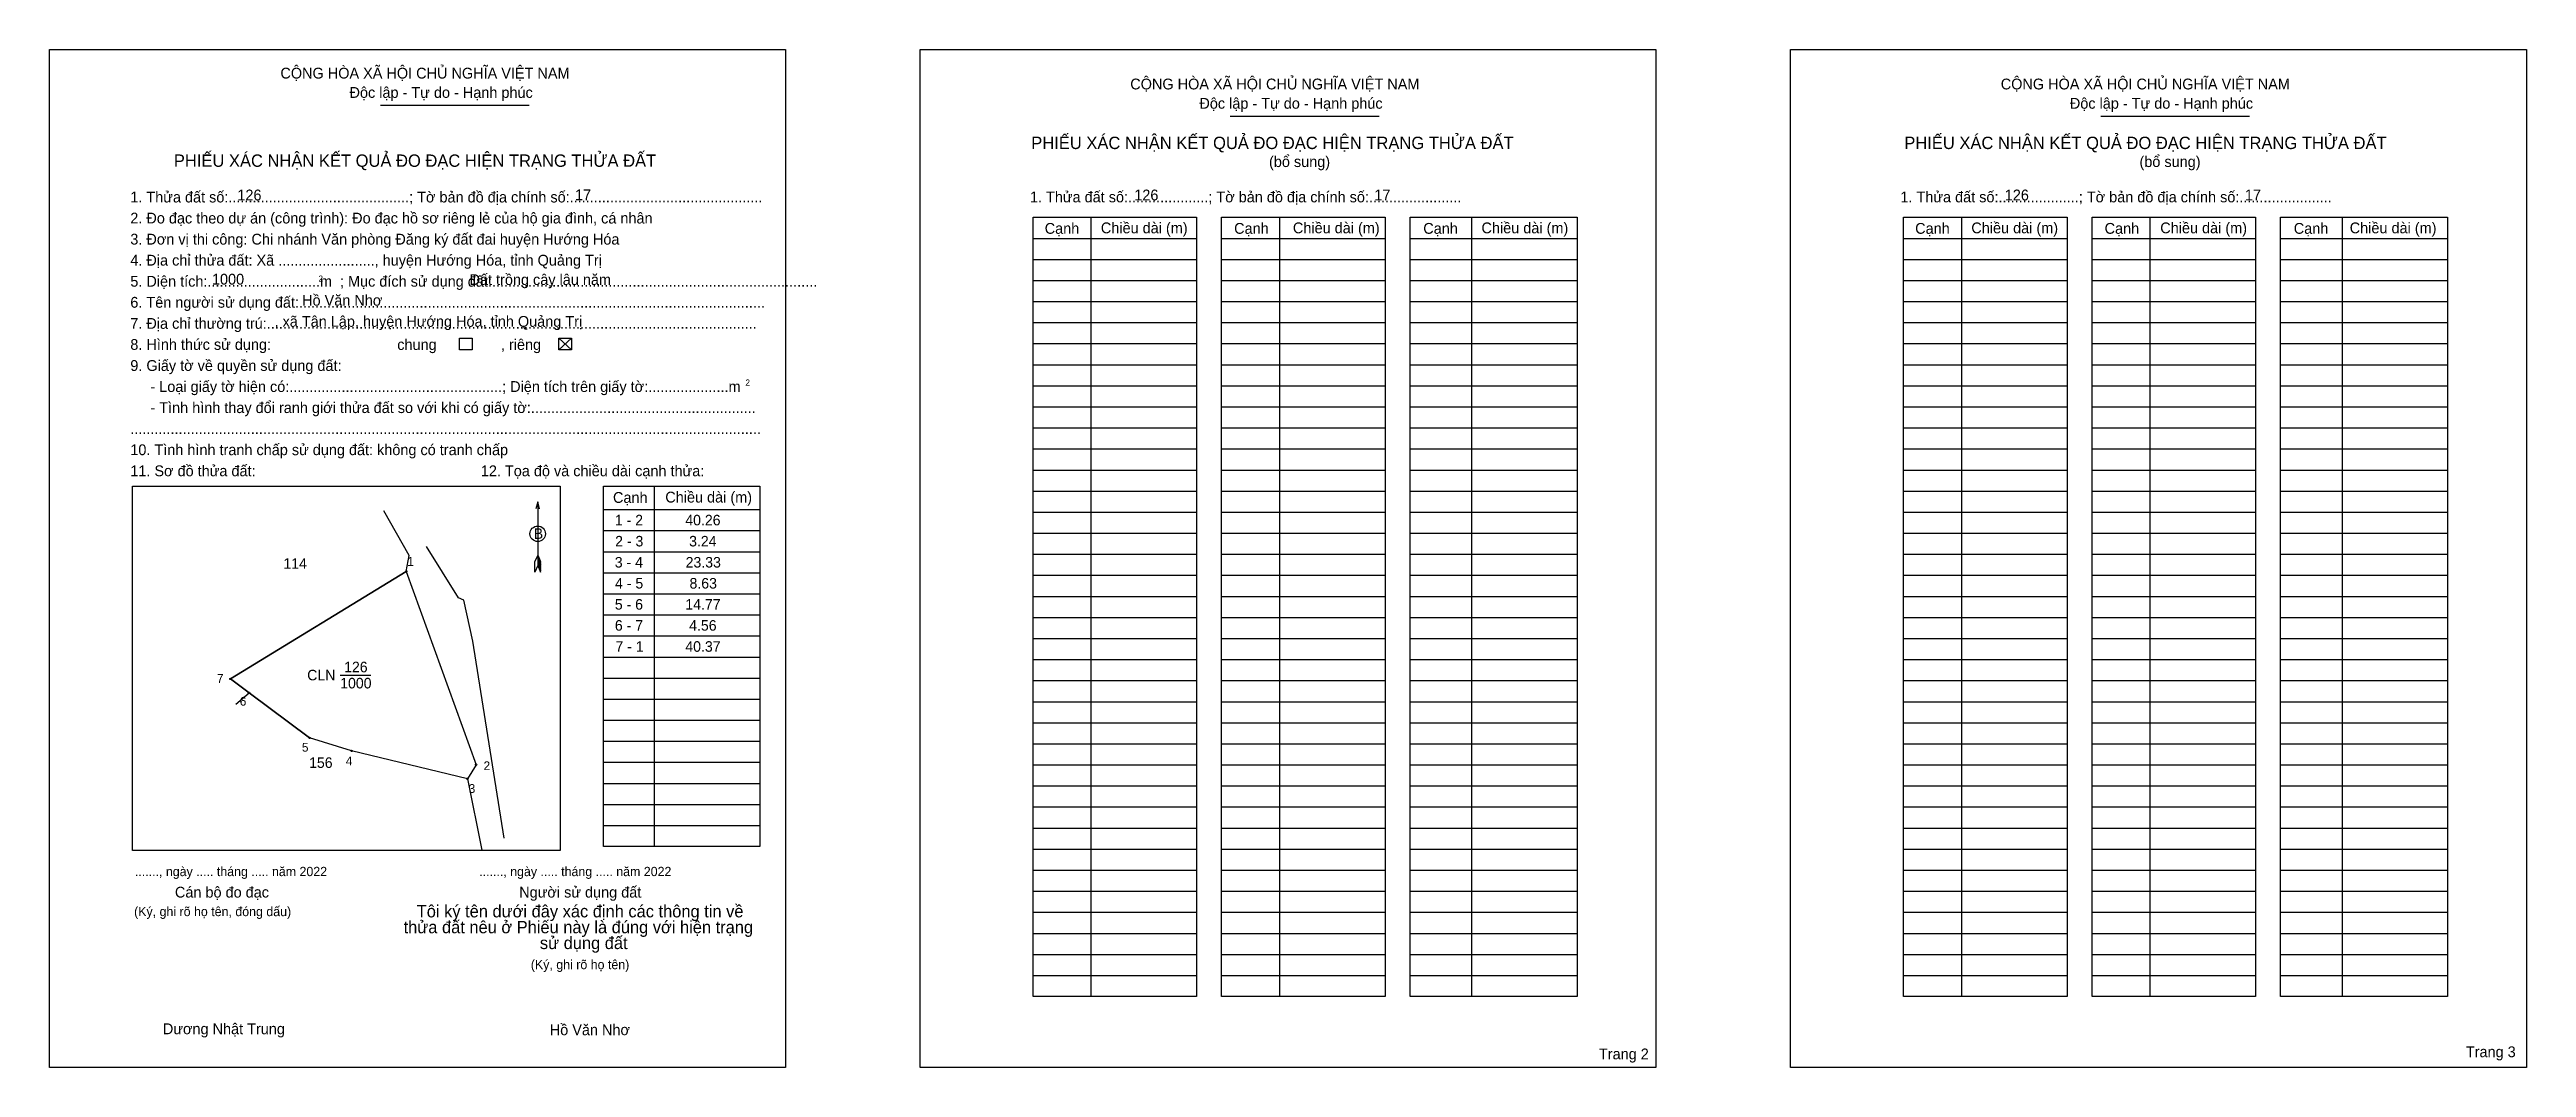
# Model space of a CAD drawing. Extents: x 545147 to 545632, y 1836791 to 1836990.
import ezdxf

# ---------------------------------------------------------------- set-up
doc = ezdxf.new("R2010")
doc.units = 0
for name, color, linetype in [('Level 1', 7, 'Continuous'), ('Level 10', 7, 'Continuous'), ('Level 11', 7, 'Continuous'), ('Level 13', 7, 'Continuous'), ('Level 2', 7, 'Continuous'), ('Level 25', 7, 'Continuous'), ('Level 48', 7, 'Continuous'), ('Level 50', 7, 'Continuous'), ('Level 52', 7, 'Continuous'), ('Level 55', 7, 'Continuous'), ('Level 6', 7, 'Continuous'), ('Level 9', 7, 'Continuous')]:
    doc.layers.add(name, color=color, linetype=linetype)

msp = doc.modelspace()

# ---------------------------------------------------------------- linework, layer by layer
at = {"layer": 'Level 1'}
for p, q in [((545146.88, 1836990.15), (545146.88, 1836990.15)), ((545317.39, 1836990.15), (545317.39, 1836990.15)), ((545211.7, 1836979.24), (545240.85, 1836979.24)), ((545378.16, 1836977.11), (545407.31, 1836977.11)), ((545548.67, 1836977.11), (545577.82, 1836977.11)), ((545350.86, 1836957.29), (545350.86, 1836804.65)), ((545387.8, 1836957.29), (545387.8, 1836804.65)), ((545425.42, 1836957.29), (545425.42, 1836804.65)), ((545521.37, 1836957.29), (545521.37, 1836804.65)), ((545558.31, 1836957.29), (545558.31, 1836804.65)), ((545595.93, 1836957.29), (545595.93, 1836804.65)), ((545339.52, 1836953.16), (545371.56, 1836953.16)), ((545376.45, 1836953.16), (545408.49, 1836953.16)), ((545413.39, 1836953.16), (545446.11, 1836953.16)), ((545510.03, 1836953.16), (545542.07, 1836953.16)), ((545546.96, 1836953.16), (545579, 1836953.16)), ((545583.9, 1836953.16), (545616.62, 1836953.16)), ((545339.52, 1836949.04), (545371.56, 1836949.04)), ((545339.52, 1836944.91), (545371.56, 1836944.91)), ((545376.45, 1836949.04), (545408.49, 1836949.04)), ((545376.45, 1836944.91), (545408.49, 1836944.91)), ((545413.39, 1836949.04), (545446.11, 1836949.04)), ((545413.39, 1836944.91), (545446.11, 1836944.91)), ((545510.03, 1836949.04), (545542.07, 1836949.04)), ((545510.03, 1836944.91), (545542.07, 1836944.91)), ((545546.96, 1836949.04), (545579, 1836949.04)), ((545546.96, 1836944.91), (545579, 1836944.91)), ((545583.9, 1836949.04), (545616.62, 1836949.04)), ((545583.9, 1836944.91), (545616.62, 1836944.91)), ((545339.52, 1836940.79), (545371.56, 1836940.79)), ((545376.45, 1836940.79), (545408.49, 1836940.79)), ((545413.39, 1836940.79), (545446.11, 1836940.79)), ((545510.03, 1836940.79), (545542.07, 1836940.79)), ((545546.96, 1836940.79), (545579, 1836940.79)), ((545583.9, 1836940.79), (545616.62, 1836940.79)), ((545339.52, 1836936.66), (545371.56, 1836936.66)), ((545376.45, 1836936.66), (545408.49, 1836936.66)), ((545413.39, 1836936.66), (545446.11, 1836936.66)), ((545510.03, 1836936.66), (545542.07, 1836936.66)), ((545546.96, 1836936.66), (545579, 1836936.66)), ((545583.9, 1836936.66), (545616.62, 1836936.66)), ((545246.64, 1836933.61), (545249.11, 1836931.3)), ((545246.64, 1836931.3), (545249.11, 1836933.61)), ((545339.52, 1836932.54), (545371.56, 1836932.54)), ((545376.45, 1836932.54), (545408.49, 1836932.54)), ((545413.39, 1836932.54), (545446.11, 1836932.54)), ((545510.03, 1836932.54), (545542.07, 1836932.54)), ((545546.96, 1836932.54), (545579, 1836932.54)), ((545583.9, 1836932.54), (545616.62, 1836932.54)), ((545339.52, 1836928.41), (545371.56, 1836928.41)), ((545376.45, 1836928.41), (545408.49, 1836928.41)), ((545413.39, 1836928.41), (545446.11, 1836928.41)), ((545510.03, 1836928.41), (545542.07, 1836928.41)), ((545546.96, 1836928.41), (545579, 1836928.41)), ((545583.9, 1836928.41), (545616.62, 1836928.41)), ((545339.52, 1836924.28), (545371.56, 1836924.28)), ((545376.45, 1836924.28), (545408.49, 1836924.28)), ((545413.39, 1836924.28), (545446.11, 1836924.28)), ((545510.03, 1836924.28), (545542.07, 1836924.28)), ((545546.96, 1836924.28), (545579, 1836924.28)), ((545583.9, 1836924.28), (545616.62, 1836924.28)), ((545339.52, 1836920.16), (545371.56, 1836920.16)), ((545339.52, 1836916.03), (545371.56, 1836916.03)), ((545376.45, 1836920.16), (545408.49, 1836920.16)), ((545376.45, 1836916.03), (545408.49, 1836916.03)), ((545413.39, 1836920.16), (545446.11, 1836920.16)), ((545413.39, 1836916.03), (545446.11, 1836916.03)), ((545510.03, 1836920.16), (545542.07, 1836920.16)), ((545510.03, 1836916.03), (545542.07, 1836916.03)), ((545546.96, 1836920.16), (545579, 1836920.16)), ((545546.96, 1836916.03), (545579, 1836916.03)), ((545583.9, 1836920.16), (545616.62, 1836920.16)), ((545583.9, 1836916.03), (545616.62, 1836916.03)), ((545339.52, 1836911.91), (545371.56, 1836911.91)), ((545376.45, 1836911.91), (545408.49, 1836911.91)), ((545413.39, 1836911.91), (545446.11, 1836911.91)), ((545510.03, 1836911.91), (545542.07, 1836911.91)), ((545546.96, 1836911.91), (545579, 1836911.91)), ((545583.9, 1836911.91), (545616.62, 1836911.91)), ((545339.52, 1836907.78), (545371.56, 1836907.78)), ((545376.45, 1836907.78), (545408.49, 1836907.78)), ((545413.39, 1836907.78), (545446.11, 1836907.78)), ((545510.03, 1836907.78), (545542.07, 1836907.78)), ((545546.96, 1836907.78), (545579, 1836907.78)), ((545583.9, 1836907.78), (545616.62, 1836907.78)), ((545163.11, 1836904.63), (545163.11, 1836904.63)), ((545242.5, 1836901.54), (545242.5, 1836889.06)), ((545265.29, 1836904.65), (545265.29, 1836834.03)), ((545339.52, 1836903.66), (545371.56, 1836903.66)), ((545376.45, 1836903.66), (545408.49, 1836903.66)), ((545413.39, 1836903.66), (545446.11, 1836903.66)), ((545510.03, 1836903.66), (545542.07, 1836903.66)), ((545546.96, 1836903.66), (545579, 1836903.66)), ((545583.9, 1836903.66), (545616.62, 1836903.66)), ((545255.39, 1836900.04), (545285.99, 1836900.04)), ((545339.52, 1836899.53), (545371.56, 1836899.53)), ((545376.45, 1836899.53), (545408.49, 1836899.53)), ((545413.39, 1836899.53), (545446.11, 1836899.53)), ((545510.03, 1836899.53), (545542.07, 1836899.53)), ((545546.96, 1836899.53), (545579, 1836899.53)), ((545583.9, 1836899.53), (545616.62, 1836899.53)), ((545255.39, 1836895.91), (545285.99, 1836895.91)), ((545255.39, 1836891.79), (545285.99, 1836891.79)), ((545339.52, 1836895.41), (545371.56, 1836895.41)), ((545339.52, 1836891.28), (545371.56, 1836891.28)), ((545376.45, 1836895.41), (545408.49, 1836895.41)), ((545376.45, 1836891.28), (545408.49, 1836891.28)), ((545413.39, 1836895.41), (545446.11, 1836895.41)), ((545413.39, 1836891.28), (545446.11, 1836891.28)), ((545510.03, 1836895.41), (545542.07, 1836895.41)), ((545510.03, 1836891.28), (545542.07, 1836891.28)), ((545546.96, 1836895.41), (545579, 1836895.41)), ((545546.96, 1836891.28), (545579, 1836891.28)), ((545583.9, 1836895.41), (545616.62, 1836895.41)), ((545583.9, 1836891.28), (545616.62, 1836891.28)), ((545241.95, 1836887.79), (545241.97, 1836889.85)), ((545242.5, 1836889.06), (545241.95, 1836887.79)), ((545242.5, 1836891.12), (545241.97, 1836889.85)), ((545242.5, 1836891.12), (545243.03, 1836889.85)), ((545242.5, 1836890.95), (545243.03, 1836889.67)), ((545242.5, 1836890.77), (545243.03, 1836889.49)), ((545242.5, 1836890.59), (545243.03, 1836889.3)), ((545242.5, 1836890.4), (545243.03, 1836889.12)), ((545242.5, 1836890.22), (545243.03, 1836888.93)), ((545242.5, 1836890.05), (545243.03, 1836888.75)), ((545242.5, 1836889.87), (545243.04, 1836888.56)), ((545242.5, 1836889.69), (545243.04, 1836888.37)), ((545242.5, 1836889.51), (545243.04, 1836888.19)), ((545242.5, 1836889.33), (545243.05, 1836888.01)), ((545242.5, 1836889.06), (545243.05, 1836887.79)), ((545243.05, 1836887.79), (545243.03, 1836889.85)), ((545255.39, 1836887.66), (545285.99, 1836887.66)), ((545339.52, 1836887.16), (545371.56, 1836887.16)), ((545376.45, 1836887.16), (545408.49, 1836887.16)), ((545413.39, 1836887.16), (545446.11, 1836887.16)), ((545510.03, 1836887.16), (545542.07, 1836887.16)), ((545546.96, 1836887.16), (545579, 1836887.16)), ((545583.9, 1836887.16), (545616.62, 1836887.16)), ((545255.39, 1836883.54), (545285.99, 1836883.54)), ((545339.52, 1836883.03), (545371.56, 1836883.03)), ((545376.45, 1836883.03), (545408.49, 1836883.03)), ((545413.39, 1836883.03), (545446.11, 1836883.03)), ((545510.03, 1836883.03), (545542.07, 1836883.03)), ((545546.96, 1836883.03), (545579, 1836883.03)), ((545583.9, 1836883.03), (545616.62, 1836883.03)), ((545255.39, 1836879.41), (545285.99, 1836879.41)), ((545339.52, 1836878.91), (545371.56, 1836878.91)), ((545376.45, 1836878.91), (545408.49, 1836878.91)), ((545413.39, 1836878.91), (545446.11, 1836878.91)), ((545510.03, 1836878.91), (545542.07, 1836878.91)), ((545546.96, 1836878.91), (545579, 1836878.91)), ((545583.9, 1836878.91), (545616.62, 1836878.91)), ((545255.39, 1836875.29), (545285.99, 1836875.29)), ((545339.52, 1836874.78), (545371.56, 1836874.78)), ((545376.45, 1836874.78), (545408.49, 1836874.78)), ((545413.39, 1836874.78), (545446.11, 1836874.78)), ((545510.03, 1836874.78), (545542.07, 1836874.78)), ((545546.96, 1836874.78), (545579, 1836874.78)), ((545583.9, 1836874.78), (545616.62, 1836874.78)), ((545255.39, 1836871.16), (545285.99, 1836871.16)), ((545255.39, 1836867.04), (545285.99, 1836867.04)), ((545339.52, 1836870.65), (545371.56, 1836870.65)), ((545376.45, 1836870.65), (545408.49, 1836870.65)), ((545413.39, 1836870.65), (545446.11, 1836870.65)), ((545510.03, 1836870.65), (545542.07, 1836870.65)), ((545546.96, 1836870.65), (545579, 1836870.65)), ((545583.9, 1836870.65), (545616.62, 1836870.65)), ((545255.39, 1836862.91), (545285.99, 1836862.91)), ((545339.52, 1836866.53), (545371.56, 1836866.53)), ((545339.52, 1836862.4), (545371.56, 1836862.4)), ((545376.45, 1836866.53), (545408.49, 1836866.53)), ((545376.45, 1836862.4), (545408.49, 1836862.4)), ((545413.39, 1836866.53), (545446.11, 1836866.53)), ((545413.39, 1836862.4), (545446.11, 1836862.4)), ((545510.03, 1836866.53), (545542.07, 1836866.53)), ((545510.03, 1836862.4), (545542.07, 1836862.4)), ((545546.96, 1836866.53), (545579, 1836866.53)), ((545546.96, 1836862.4), (545579, 1836862.4)), ((545583.9, 1836866.53), (545616.62, 1836866.53)), ((545583.9, 1836862.4), (545616.62, 1836862.4)), ((545255.39, 1836858.79), (545285.99, 1836858.79)), ((545339.52, 1836858.28), (545371.56, 1836858.28)), ((545376.45, 1836858.28), (545408.49, 1836858.28)), ((545413.39, 1836858.28), (545446.11, 1836858.28)), ((545510.03, 1836858.28), (545542.07, 1836858.28)), ((545546.96, 1836858.28), (545579, 1836858.28)), ((545583.9, 1836858.28), (545616.62, 1836858.28)), ((545255.39, 1836854.66), (545285.99, 1836854.66)), ((545339.52, 1836854.15), (545371.56, 1836854.15)), ((545376.45, 1836854.15), (545408.49, 1836854.15)), ((545413.39, 1836854.15), (545446.11, 1836854.15)), ((545510.03, 1836854.15), (545542.07, 1836854.15)), ((545546.96, 1836854.15), (545579, 1836854.15)), ((545583.9, 1836854.15), (545616.62, 1836854.15)), ((545255.39, 1836850.53), (545285.99, 1836850.53)), ((545339.52, 1836850.03), (545371.56, 1836850.03)), ((545376.45, 1836850.03), (545408.49, 1836850.03)), ((545413.39, 1836850.03), (545446.11, 1836850.03)), ((545510.03, 1836850.03), (545542.07, 1836850.03)), ((545546.96, 1836850.03), (545579, 1836850.03)), ((545583.9, 1836850.03), (545616.62, 1836850.03)), ((545255.39, 1836846.41), (545285.99, 1836846.41)), ((545339.52, 1836845.9), (545371.56, 1836845.9)), ((545376.45, 1836845.9), (545408.49, 1836845.9)), ((545413.39, 1836845.9), (545446.11, 1836845.9)), ((545510.03, 1836845.9), (545542.07, 1836845.9)), ((545546.96, 1836845.9), (545579, 1836845.9)), ((545583.9, 1836845.9), (545616.62, 1836845.9)), ((545255.39, 1836842.28), (545285.99, 1836842.28)), ((545255.39, 1836838.16), (545285.99, 1836838.16)), ((545339.52, 1836841.78), (545371.56, 1836841.78)), ((545376.45, 1836841.78), (545408.49, 1836841.78)), ((545413.39, 1836841.78), (545446.11, 1836841.78)), ((545510.03, 1836841.78), (545542.07, 1836841.78)), ((545546.96, 1836841.78), (545579, 1836841.78)), ((545583.9, 1836841.78), (545616.62, 1836841.78)), ((545246.91, 1836833.24), (545246.91, 1836833.24)), ((545339.52, 1836837.65), (545371.56, 1836837.65)), ((545339.52, 1836833.53), (545371.56, 1836833.53)), ((545376.45, 1836837.65), (545408.49, 1836837.65)), ((545376.45, 1836833.53), (545408.49, 1836833.53)), ((545413.39, 1836837.65), (545446.11, 1836837.65)), ((545413.39, 1836833.53), (545446.11, 1836833.53)), ((545510.03, 1836837.65), (545542.07, 1836837.65)), ((545510.03, 1836833.53), (545542.07, 1836833.53)), ((545546.96, 1836837.65), (545579, 1836837.65)), ((545546.96, 1836833.53), (545579, 1836833.53)), ((545583.9, 1836837.65), (545616.62, 1836837.65)), ((545583.9, 1836833.53), (545616.62, 1836833.53)), ((545339.52, 1836829.4), (545371.56, 1836829.4)), ((545376.45, 1836829.4), (545408.49, 1836829.4)), ((545413.39, 1836829.4), (545446.11, 1836829.4)), ((545510.03, 1836829.4), (545542.07, 1836829.4)), ((545546.96, 1836829.4), (545579, 1836829.4)), ((545583.9, 1836829.4), (545616.62, 1836829.4)), ((545339.52, 1836825.27), (545371.56, 1836825.27)), ((545376.45, 1836825.27), (545408.49, 1836825.27)), ((545413.39, 1836825.27), (545446.11, 1836825.27)), ((545510.03, 1836825.27), (545542.07, 1836825.27)), ((545546.96, 1836825.27), (545579, 1836825.27)), ((545583.9, 1836825.27), (545616.62, 1836825.27)), ((545339.52, 1836821.15), (545371.56, 1836821.15)), ((545376.45, 1836821.15), (545408.49, 1836821.15)), ((545413.39, 1836821.15), (545446.11, 1836821.15)), ((545510.03, 1836821.15), (545542.07, 1836821.15)), ((545546.96, 1836821.15), (545579, 1836821.15)), ((545583.9, 1836821.15), (545616.62, 1836821.15)), ((545339.52, 1836817.02), (545371.56, 1836817.02)), ((545376.45, 1836817.02), (545408.49, 1836817.02)), ((545413.39, 1836817.02), (545446.11, 1836817.02)), ((545510.03, 1836817.02), (545542.07, 1836817.02)), ((545546.96, 1836817.02), (545579, 1836817.02)), ((545583.9, 1836817.02), (545616.62, 1836817.02)), ((545339.52, 1836812.9), (545371.56, 1836812.9)), ((545339.52, 1836808.77), (545371.56, 1836808.77)), ((545376.45, 1836812.9), (545408.49, 1836812.9)), ((545376.45, 1836808.77), (545408.49, 1836808.77)), ((545413.39, 1836812.9), (545446.11, 1836812.9)), ((545413.39, 1836808.77), (545446.11, 1836808.77)), ((545510.03, 1836812.9), (545542.07, 1836812.9)), ((545510.03, 1836808.77), (545542.07, 1836808.77)), ((545546.96, 1836812.9), (545579, 1836812.9)), ((545546.96, 1836808.77), (545579, 1836808.77)), ((545583.9, 1836812.9), (545616.62, 1836812.9)), ((545583.9, 1836808.77), (545616.62, 1836808.77)), ((545291.04, 1836790.76), (545291.04, 1836790.76)), ((545461.55, 1836790.76), (545461.55, 1836790.76))]:
    msp.add_line(p, q, dxfattribs=at)
for points in [[(545339.52, 1836957.29), (545371.56, 1836957.29), (545371.56, 1836804.65), (545339.52, 1836804.65)], [(545376.45, 1836957.29), (545408.49, 1836957.29), (545408.49, 1836804.65), (545376.45, 1836804.65)], [(545413.39, 1836957.29), (545446.11, 1836957.29), (545446.11, 1836804.65), (545413.39, 1836804.65)], [(545510.03, 1836957.29), (545542.07, 1836957.29), (545542.07, 1836804.65), (545510.03, 1836804.65)], [(545546.96, 1836957.29), (545579, 1836957.29), (545579, 1836804.65), (545546.96, 1836804.65)], [(545583.9, 1836957.29), (545616.62, 1836957.29), (545616.62, 1836804.65), (545583.9, 1836804.65)], [(545163.11, 1836904.63), (545246.91, 1836904.63), (545246.91, 1836833.24), (545163.11, 1836833.24)], [(545255.39, 1836904.65), (545285.99, 1836904.65), (545285.99, 1836834.03), (545255.39, 1836834.03)]]:
    msp.add_lwpolyline(points, close=True, dxfattribs=at)
msp.add_lwpolyline([(545242.85, 1836900.21), (545242.5, 1836901.54), (545242.14, 1836900.21)], dxfattribs=at)
msp.add_circle((545242.5, 1836895.3), 1.52, dxfattribs=at)
at = {"layer": 'Level 10'}
msp.add_lwpolyline([(545216.74, 1836887.93), (545230.43, 1836850.07), (545228.73, 1836847.31), (545206.05, 1836852.78), (545197.8, 1836855.32), (545185.95, 1836864.15), (545182.3, 1836866.87)], close=True, dxfattribs=at)
at = {"layer": 'Level 11'}
for centre in [(545216.74, 1836887.93), (545216.74, 1836887.93), (545182.3, 1836866.87), (545185.95, 1836864.15), (545197.8, 1836855.32), (545206.05, 1836852.78), (545230.43, 1836850.07), (545228.73, 1836847.31)]:
    msp.add_circle(centre, 0.138, dxfattribs=at)
at = {"layer": 'Level 2'}
for points in [[(545146.88, 1836990.15), (545291.04, 1836990.15), (545291.04, 1836790.76), (545146.88, 1836790.76)], [(545317.39, 1836990.15), (545461.55, 1836990.15), (545461.55, 1836790.76), (545317.39, 1836790.76)], [(545487.9, 1836990.15), (545632.06, 1836990.15), (545632.06, 1836790.76), (545487.9, 1836790.76)]]:
    msp.add_lwpolyline(points, close=True, dxfattribs=at)
at = {"layer": 'Level 25'}
for p, q in [((545216.74, 1836887.93), (545182.3, 1836866.87)), ((545182.3, 1836866.87), (545185.95, 1836864.15)), ((545185.95, 1836864.15), (545197.8, 1836855.32))]:
    msp.add_line(p, q, dxfattribs=at)
at = {"layer": 'Level 50'}
for points in [[(545227.16, 1836933.61), (545229.63, 1836933.61), (545229.63, 1836931.3), (545227.16, 1836931.3)], [(545246.64, 1836933.61), (545249.11, 1836933.61), (545249.11, 1836931.3), (545246.64, 1836931.3)]]:
    msp.add_lwpolyline(points, close=True, dxfattribs=at)
at = {"layer": 'Level 9'}
for p, q in [((545217.34, 1836891.03), (545212.36, 1836899.79)), ((545227.01, 1836882.74), (545220.69, 1836892.79)), ((545216.74, 1836887.93), (545217.34, 1836891.03)), ((545228, 1836882.32), (545227.01, 1836882.74)), ((545229.82, 1836874.27), (545228, 1836882.32)), ((545235.94, 1836835.7), (545229.82, 1836874.27)), ((545203.81, 1836867.62), (545209.81, 1836867.62)), ((545183.39, 1836861.95), (545185.95, 1836864.15)), ((545228.73, 1836847.31), (545231.56, 1836833.33))]:
    msp.add_line(p, q, dxfattribs=at)

# ---------------------------------------------------------------- texts
at = {"layer": 'Level 1'}
for s, height, p in [('CỘNG HÒA XÃ HỘI CHỦ NGHĨA VIỆT NAM', 2.1176, (545192.1, 1836984.47)), ('CỘNG HÒA XÃ HỘI CHỦ NGHĨA VIỆT NAM', 2.1176, (545358.57, 1836982.34)), ('CỘNG HÒA XÃ HỘI CHỦ NGHĨA VIỆT NAM', 2.1176, (545529.08, 1836982.34)), ('Độc lập - Tự do - Hạnh phúc', 2.1176, (545205.64, 1836980.69)), ('Độc lập - Tự do - Hạnh phúc', 2.1176, (545372.11, 1836978.56)), ('Độc lập - Tự do - Hạnh phúc', 2.1176, (545542.62, 1836978.56)), ('PHIẾU XÁC NHẬN KẾT QUẢ ĐO ĐẠC HIỆN TRẠNG THỬA ĐẤT', 2.4204, (545339.18, 1836970.66)), ('PHIẾU XÁC NHẬN KẾT QUẢ ĐO ĐẠC HIỆN TRẠNG THỬA ĐẤT', 2.4204, (545510.19, 1836970.66)), ('PHIẾU XÁC NHẬN KẾT QUẢ ĐO ĐẠC HIỆN TRẠNG THỬA ĐẤT', 2.4204, (545171.23, 1836967.18)), ('(bổ sung)', 2.118, (545385.75, 1836967.14)), ('(bổ sung)', 2.118, (545556.26, 1836967.14)), ('1. Thửa đất số:.............................................; Tờ bản đồ địa chính số:................................................', 2.1176, (545162.7, 1836960.2)), ('1. Thửa đất số:....................; Tờ bản đồ địa chính số:.......................', 2.1176, (545338.92, 1836960.22)), ('1. Thửa đất số:....................; Tờ bản đồ địa chính số:.......................', 2.1176, (545509.43, 1836960.22)), ('3. Đơn vị thi công: Chi nhánh Văn phòng Đăng ký đất đai huyện Hướng Hóa', 2.1176, (545162.7, 1836951.95)), ('2. Đo đạc theo dự án (công trình): Đo đạc hồ sơ riêng lẻ của hộ gia đình, cá nhân', 2.1176, (545162.7, 1836956.08)), ('Cạnh', 2.118, (545341.81, 1836954.06)), ('Chiều dài (m)', 2.1176, (545352.81, 1836954.16)), ('Cạnh', 2.118, (545378.92, 1836954.06)), ('Chiều dài (m)', 2.1176, (545390.43, 1836954.16)), ('Cạnh', 2.118, (545415.97, 1836954.06)), ('Chiều dài (m)', 2.1176, (545427.37, 1836954.16)), ('Cạnh', 2.118, (545512.32, 1836954.06)), ('Chiều dài (m)', 2.1176, (545523.32, 1836954.16)), ('Cạnh', 2.118, (545549.43, 1836954.06)), ('Chiều dài (m)', 2.1176, (545560.33, 1836954.16)), ('Cạnh', 2.118, (545586.48, 1836954.06)), ('Chiều dài (m)', 2.1176, (545597.44, 1836954.16)), ('4. Địa chỉ thửa đất: Xã ........................, huyện Hướng Hóa, tỉnh Quảng Trị', 2.1176, (545162.7, 1836947.83)), ('5. Diện tích:............................m  ; Mục đích sử dụng đất:.................................................................................', 2.1176, (545162.7, 1836943.7)), ('2', 1.21, (545199.55, 1836944.67)), ('6. Tên người sử dụng đất:....................................................................................................................', 2.1176, (545162.7, 1836939.58)), ('7. Địa chỉ thường trú:..........................................................................................................................', 2.1176, (545162.7, 1836935.45)), ('chung                , riêng', 2.1176, (545214.99, 1836931.31)), ('9. Giấy tờ về quyền sử dụng đất:', 2.1176, (545162.7, 1836927.2)), ('     - Loại giấy tờ hiện có:.....................................................; Diện tích trên giấy tờ:....................m', 2.1176, (545162.7, 1836923.08)), ('2', 1.21, (545283.18, 1836924.31)), ('     - Tình hình thay đổi ranh giới thửa đất so với khi có giấy tờ:........................................................', 2.1176, (545162.7, 1836918.95)), ('10. Tình hình tranh chấp sử dụng đất: không có tranh chấp', 2.1176, (545162.7, 1836910.7)), ('.............................................................................................................................................................', 2.1176, (545162.7, 1836914.82)), ('11. Sơ đồ thửa đất:', 2.1176, (545162.7, 1836906.57)), ('12. Tọa độ và chiều dài cạnh thửa:', 2.1176, (545231.36, 1836906.57)), ('Cạnh', 2.118, (545257.25, 1836901.35)), ('Chiều dài (m)', 2.1176, (545267.49, 1836901.42)), ('B', 2.06, (545241.73, 1836894.3)), ('......., ngày ..... tháng ..... năm 2022', 1.8152, (545163.6, 1836828.24)), ('......., ngày ..... tháng ..... năm 2022', 1.8152, (545231.04, 1836828.24)), ('Cán bộ đo đạc', 2.1176, (545171.44, 1836824.04)), ('Người sử dụng đất', 2.1176, (545238.88, 1836824.04)), ('(Ký, ghi rõ họ tên, đóng dấu)', 1.8152, (545163.44, 1836820.4)), ('thửa đất nêu ở Phiếu này là đúng với hiện trạng', 2.4064, (545216.23, 1836817.05)), ('Tôi ký tên dưới đây xác định các thông tin về', 2.4064, (545218.8, 1836820.16)), ('sử dụng đất', 2.4064, (545242.93, 1836813.95)), ('(Ký, ghi rõ họ tên)', 1.8152, (545241.15, 1836810.01)), ('Dương Nhật Trung', 2.1176, (545169.08, 1836797.27)), ('Trang 2', 2.118, (545450.38, 1836792.35)), ('Trang 3', 2.118, (545620.19, 1836792.77))]:
    msp.add_text(s, height=height, dxfattribs=at).set_placement(p)
at = {"layer": 'Level 13'}
for s, p in [('CLN', (545197.35, 1836866.59)), ('1000', (545203.81, 1836865.01)), ('126', (545204.58, 1836868.17))]:
    msp.add_text(s, height=2.063, dxfattribs=at).set_placement(p)
at = {"layer": 'Level 48'}
msp.add_text('8. Hình thức sử dụng:', height=2.1177, dxfattribs=at).set_placement((545162.7, 1836931.33))
at = {"layer": 'Level 52'}
for s, p in [('1 - 2', (545257.61, 1836896.95)), ('40.26', (545271.41, 1836896.95)), ('2 - 3', (545257.67, 1836892.82)), ('3.24', (545272.16, 1836892.82)), ('114', (545192.69, 1836888.45)), ('3 - 4', (545257.6, 1836888.69)), ('4 - 5', (545257.65, 1836884.57)), ('23.33', (545271.48, 1836888.69)), ('8.63', (545272.24, 1836884.57)), ('5 - 6', (545257.61, 1836880.44)), ('14.77', (545271.42, 1836880.44)), ('6 - 7', (545257.62, 1836876.32)), ('4.56', (545272.17, 1836876.32)), ('7 - 1', (545257.73, 1836872.19)), ('40.37', (545271.42, 1836872.19)), ('156', (545197.72, 1836849.44))]:
    msp.add_text(s, height=2.063, dxfattribs=at).set_placement(p)
at = {"layer": 'Level 55'}
for s, p in [('1', (545216.72, 1836887.93)), ('7', (545182.28, 1836866.87)), ('6', (545185.93, 1836864.15)), ('5', (545197.78, 1836855.32)), ('4', (545206.03, 1836852.78)), ('2', (545230.41, 1836850.07)), ('3', (545228.71, 1836847.31))]:
    msp.add_text(s, height=0.0688, dxfattribs=at).set_placement(p)
at = {"layer": 'Level 6'}
for s, height, p in [('126', 2.118, (545183.67, 1836960.6)), ('17', 2.118, (545249.8, 1836960.63)), ('126', 2.118, (545359.36, 1836960.6)), ('17', 2.118, (545406.39, 1836960.61)), ('126', 2.118, (545529.87, 1836960.6)), ('17', 2.118, (545576.91, 1836960.61)), ('1000', 2.118, (545178.69, 1836944.11)), ('Đất trồng cây lâu năm', 2.1177, (545229.15, 1836944.03)), ('Hồ Văn Nhơ', 2.118, (545196.35, 1836939.98)), (', xã Tân Lập, huyện Hướng Hóa, tỉnh Quảng Trị', 2.1177, (545190.95, 1836935.84)), ('Hồ Văn Nhơ', 2.118, (545244.86, 1836797.08))]:
    msp.add_text(s, height=height, dxfattribs=at).set_placement(p)
at = {"layer": 'Level 9'}
for s, p in [('1', (545216.94, 1836889.02)), ('7', (545179.66, 1836866.1)), ('6', (545184.14, 1836861.63)), ('5', (545196.32, 1836852.62)), ('4', (545204.91, 1836849.93)), ('2', (545231.9, 1836849)), ('3', (545228.99, 1836844.54))]:
    msp.add_text(s, height=1.72, dxfattribs=at).set_placement(p)

doc.saveas('drawing.dxf')
